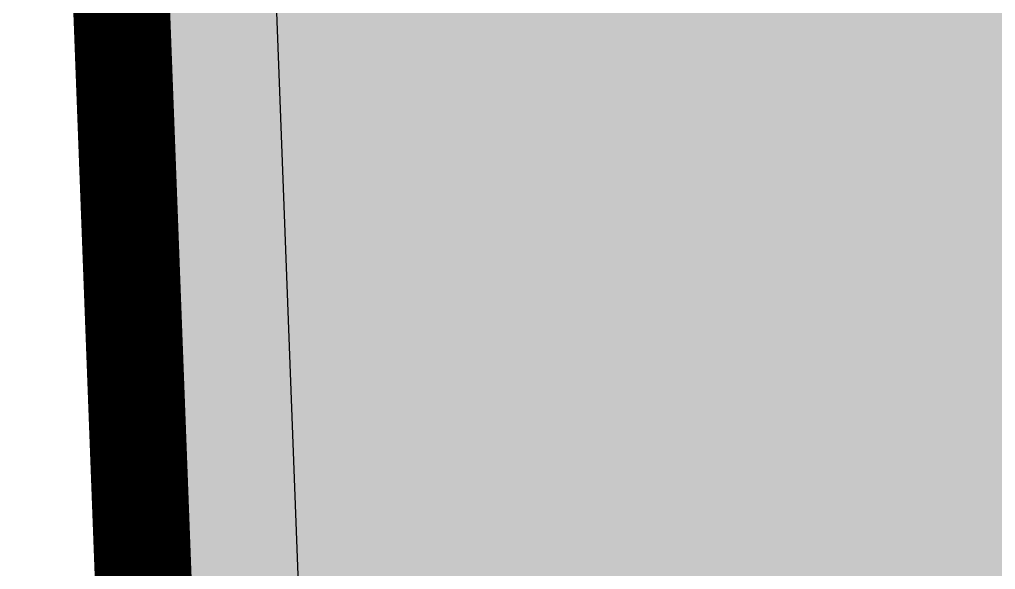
# Model space of a CAD drawing. Header units: metres. Extents: x 1956498 to 1957612, y 2277909 to 2278547.
# Drawn here: x 1956799.513 to 1956800.018, y 2278138.466 to 2278138.75 of the extents above; entities that cross this region are included whole.
import ezdxf
from ezdxf.enums import TextEntityAlignment as Align

# ---------------------------------------------------------------- set-up
doc = ezdxf.new("R2010")
doc.units = ezdxf.units.M
for name, color, linetype in [('PVcase Transformers', 7, 'Continuous'), ('UBS-100-Postes', 8, 'Continuous'), ('UBS_400_DETAIL POSTE HTA TOOLKIT UBS', 7, 'Continuous')]:
    doc.layers.add(name, color=color, linetype=linetype)
doc.styles.get("Standard").update_dxf_attribs({"font": 'verdana.ttf'})

# ---------------------------------------------------------------- blocks, each defined once
blk = doc.blocks.new('*U2673')
at = {"layer": 'UBS-100-Postes', "true_color": 0xb0c4d8, "transparency": 33554687}
blk.add_hatch(color=9, dxfattribs=at).paths.add_polyline_path([(0, 3), (5.3, 3), (5.3, 0), (0, 0)])
at = {"layer": 'UBS-100-Postes', "color": 7, "transparency": 33554687, "const_width": 0.05}
blk.add_lwpolyline([(0, 3), (5.3, 3), (5.3, 0), (0, 0)], close=True, dxfattribs=at)
at = {"color": 7, "transparency": 33554687}
blk.add_attdef('NUMEROPOSTE', text='', height=1, dxfattribs=at).set_placement((2, 1.20551), align=Align.MIDDLE_CENTER)
blk = doc.blocks.new('UBS_PDT C1752')
at = {"const_width": 0.01}
blk.add_lwpolyline([(-2.65, 1.5), (2.65, 1.5), (2.65001, -1.5), (-2.65, -1.5)], close=True, dxfattribs=at)
blk.add_lwpolyline([(-2.57, 1.42), (2.57, 1.42), (2.57, -1.42), (-2.57, -1.42)], close=True)

msp = doc.modelspace()

# ---------------------------------------------------------------- block references
at = {"layer": 'PVcase Transformers', "transparency": 33554687, "rotation": 92.17295982465782}
msp.add_blockref('*U2673', (1956802.73816, 2278134.27964), dxfattribs=at)
at = {"layer": 'UBS_400_DETAIL POSTE HTA TOOLKIT UBS', "transparency": 33554687, "rotation": 92.17295973550951}
msp.add_blockref('UBS_PDT C1752', (1956801.13876, 2278136.87086), dxfattribs=at)

doc.saveas('drawing.dxf')
